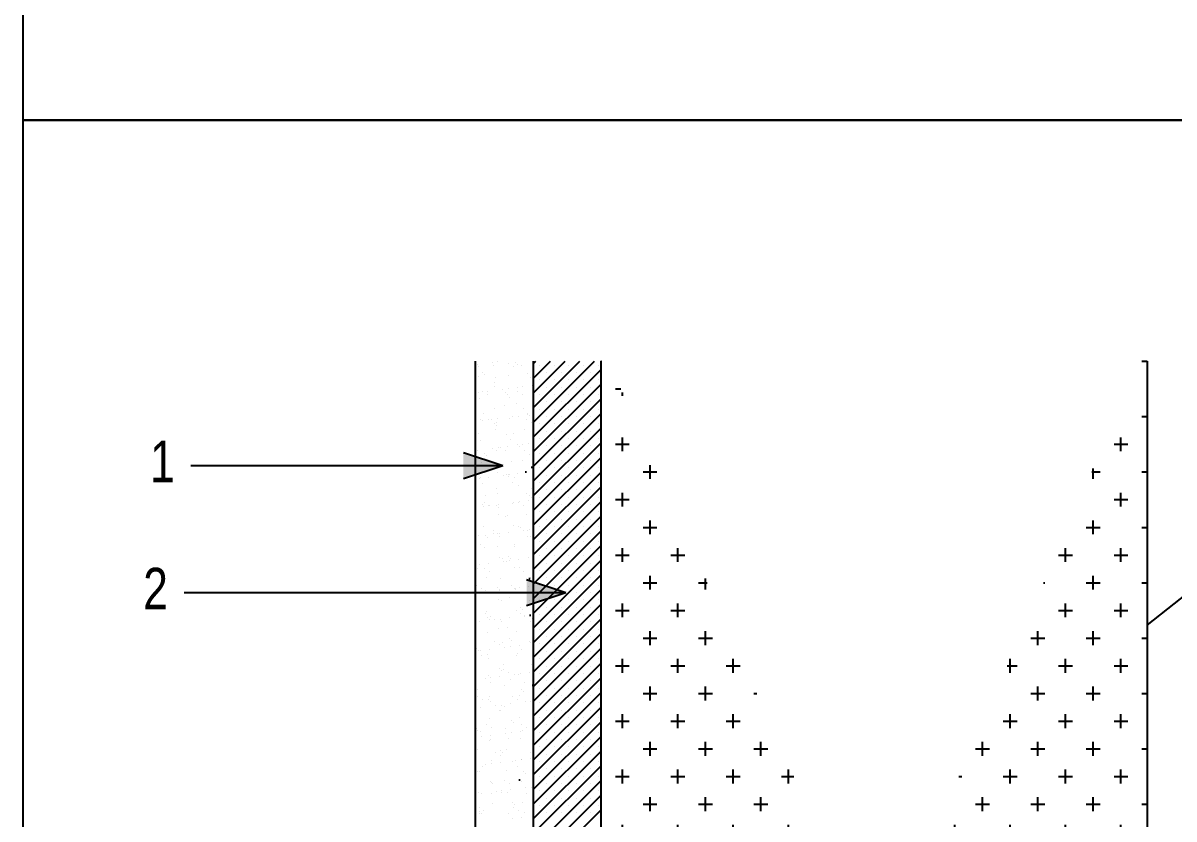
# Model space of a CAD drawing. Header units: millimetres. Extents: x 962 to 8486, y 785 to 4222.
# Drawn here: x 2521.2 to 2690.5, y 1861.4 to 1978.6 of the extents above; entities that cross this region are included whole.
import ezdxf

# ---------------------------------------------------------------- set-up
doc = ezdxf.new("R2010")
doc.units = ezdxf.units.MM
doc.linetypes.add('DASHED', pattern=[19.05, 12.7, -6.35])
doc.linetypes.add('SOLID_LINE', pattern=[0])
for name, color, linetype in [('AHAT', 3, 'Continuous'), ('KIRMIM', 1, 'Continuous'), ('MIMARI', 2, 'SOLID_LINE'), ('YAZI', 8, 'Continuous')]:
    doc.layers.add(name, color=color, linetype=linetype)
doc.styles.add('2', font='wturkce.shx', dxfattribs={"height": 0.2})

msp = doc.modelspace()

# ---------------------------------------------------------------- hatches: boundary and pattern name
at = {"layer": 'AHAT', "linetype": 'Continuous'}
h = msp.add_hatch(dxfattribs=at)
h.set_pattern_fill('AR-SAND,_I', color=256, scale=8.148699, style=2)
h.set_pattern_definition([(37.5, (-3886.193, -839.677), (-0.513314, 15.701106), [0, -12.386022, 0, -13.852788, 0, -13.241635]), (7.5, (-3886.193, -839.677), (14.42138, 22.99682), [0, -6.681933, 0, -11.163717, 0, -4.278067]), (327.5, (-3896.216, -839.677), (25.376204, 0.046114), [0, -4.07435, 0, -14.667658, 0, -19.149442]), (317.5, (-3896.216, -839.677), (24.49602, 7.151914), [0, -2.037175, 0, -9.615464, 0, -11.000743])])
edge = h.paths.add_edge_path()
edge.add_line((2587.705, 1752.772), (2596.239, 1752.772))
edge.add_line((2579.354, 1762.52), (2579.354, 1752.772))
edge.add_line((2579.354, 1762.52), (2587.705, 1762.52))
edge.add_line((2587.705, 1937.421), (2596.239, 1937.421))
edge.add_line((2579.354, 1752.772), (2587.705, 1752.772))
edge.add_line((2587.705, 1937.421), (2587.705, 1752.772))
edge.add_line((2596.239, 1937.421), (2596.239, 1753.001))
at = {"layer": 'KIRMIM', "linetype": 'Continuous'}
h = msp.add_hatch(dxfattribs=at)
h.set_pattern_fill('CROSS,_I', color=256, scale=16.297397, style=2)
h.set_pattern_definition([(0, (-3886.1927, -845.8342), (4.0743493, 4.0743493), [2.0371747, -6.111524]), (90, (-3885.174, -846.8528), (-4.0743493, 4.0743493), [2.0371747, -6.111524])])
edge = h.paths.add_edge_path()
edge.add_line((2686.552, 1931.264), (2686.552, 1751.38))
edge.add_line((2606.175, 1931.264), (2606.175, 1746.844))
at = {"layer": 'MIMARI', "linetype": 'Continuous'}
for points in [[(2585.973, 1915.341), (2585.973, 1911.492), (2591.749, 1913.417)], [(2595.248, 1896.633), (2595.248, 1892.784), (2601.024, 1894.709)]]:
    msp.add_hatch(color=256, dxfattribs=at).paths.add_polyline_path(points)

# ---------------------------------------------------------------- linework, layer by layer
at = {"layer": 'AHAT', "linetype": 'Continuous'}
for q in [(2710.223, 1908.7), (2686.552, 1691.168)]:
    msp.add_line((2686.552, 1889.978), q, dxfattribs=at)
at = {"layer": 'KIRMIM', "linetype": 'DASHED', "ltscale": 100}
for p, q in [((2587.705, 1928.798), (2587.705, 1752.772)), ((2596.239, 1928.798), (2596.239, 1753.001))]:
    msp.add_line(p, q, dxfattribs=at)
at = {"layer": 'MIMARI', "linetype": 'Continuous'}
for p, q in [((2587.962, 1928.379), (2587.962, 1928.379)), ((2590.175, 1928.67), (2590.175, 1928.67)), ((2591.024, 1928.782), (2591.024, 1928.782)), ((2592.601, 1928.413), (2592.601, 1928.413)), ((2593.673, 1928.627), (2593.673, 1928.627)), ((2596.239, 1926.264), (2598.772, 1928.798)), ((2596.239, 1924.104), (2600.933, 1928.798)), ((2596.239, 1921.943), (2603.094, 1928.798)), ((2596.239, 1919.782), (2605.254, 1928.798)), ((2596.239, 1928.425), (2596.611, 1928.798)), ((2686.552, 1928.798), (2686.552, 1757.537)), ((2588.213, 1927.966), (2588.213, 1927.966)), ((2588.773, 1927.197), (2588.773, 1927.197)), ((2589.074, 1926.921), (2589.074, 1926.921)), ((2590.397, 1928.191), (2590.397, 1928.191)), ((2593.288, 1927.975), (2593.288, 1927.975)), ((2593.973, 1928.352), (2593.973, 1928.352)), ((2594.566, 1928.171), (2594.566, 1928.171)), ((2595.391, 1927.052), (2595.391, 1927.052)), ((2596.239, 1917.621), (2606.175, 1927.558)), ((2597.138, 1928.244), (2597.138, 1928.244)), ((2598.218, 1927.163), (2598.218, 1927.163)), ((2599.299, 1928.244), (2599.299, 1928.244)), ((2600.379, 1927.163), (2600.379, 1927.163)), ((2601.459, 1928.244), (2601.459, 1928.244)), ((2602.54, 1927.163), (2602.54, 1927.163)), ((2603.62, 1928.244), (2603.62, 1928.244)), ((2604.7, 1927.163), (2604.7, 1927.163)), ((2605.781, 1928.244), (2605.781, 1928.244)), ((2588.199, 1926.504), (2588.199, 1926.504)), ((2590.492, 1925.622), (2590.492, 1925.622)), ((2590.5, 1925.051), (2590.5, 1925.051)), ((2590.687, 1926.39), (2590.687, 1926.39)), ((2592.601, 1926.663), (2592.601, 1926.663)), ((2594.669, 1925.031), (2594.669, 1925.031)), ((2595.762, 1926.399), (2595.762, 1926.399)), ((2596.065, 1925.226), (2596.065, 1925.226)), ((2596.239, 1915.461), (2606.175, 1925.397)), ((2597.138, 1926.083), (2597.138, 1926.083)), ((2598.218, 1925.003), (2598.218, 1925.003)), ((2599.299, 1926.083), (2599.299, 1926.083)), ((2600.379, 1925.003), (2600.379, 1925.003)), ((2601.459, 1926.083), (2601.459, 1926.083)), ((2602.54, 1925.003), (2602.54, 1925.003)), ((2603.62, 1926.083), (2603.62, 1926.083)), ((2604.7, 1925.003), (2604.7, 1925.003)), ((2605.781, 1926.083), (2605.781, 1926.083)), ((2588.139, 1924.182), (2588.139, 1924.182)), ((2588.302, 1923.364), (2588.302, 1923.364)), ((2588.842, 1924.323), (2588.842, 1924.323)), ((2589.464, 1924.357), (2589.464, 1924.357)), ((2589.529, 1923.885), (2589.529, 1923.885)), ((2591.678, 1924.648), (2591.678, 1924.648)), ((2592.114, 1924.136), (2592.114, 1924.136)), ((2592.414, 1923.86), (2592.414, 1923.86)), ((2592.526, 1924.76), (2592.526, 1924.76)), ((2592.703, 1923.523), (2592.703, 1923.523)), ((2593.851, 1924.934), (2593.851, 1924.934)), ((2593.917, 1924.332), (2593.917, 1924.332)), ((2594.605, 1923.894), (2594.605, 1923.894)), ((2597.138, 1923.922), (2597.138, 1923.922)), ((2599.299, 1923.922), (2599.299, 1923.922)), ((2601.459, 1923.922), (2601.459, 1923.922)), ((2603.62, 1923.922), (2603.62, 1923.922)), ((2605.781, 1923.922), (2605.781, 1923.922)), ((2590.602, 1921.911), (2590.602, 1921.911)), ((2592.003, 1922.309), (2592.003, 1922.309)), ((2593.832, 1922.561), (2593.832, 1922.561)), ((2594.771, 1921.891), (2594.771, 1921.891)), ((2596.239, 1913.3), (2606.175, 1923.236)), ((2597.138, 1921.761), (2597.138, 1921.761)), ((2598.218, 1922.842), (2598.218, 1922.842)), ((2599.299, 1921.761), (2599.299, 1921.761)), ((2600.379, 1922.842), (2600.379, 1922.842)), ((2601.459, 1921.761), (2601.459, 1921.761)), ((2602.54, 1922.842), (2602.54, 1922.842)), ((2603.62, 1921.761), (2603.62, 1921.761)), ((2604.7, 1922.842), (2604.7, 1922.842)), ((2605.781, 1921.761), (2605.781, 1921.761)), ((2588.404, 1920.224), (2588.404, 1920.224)), ((2588.794, 1920.049), (2588.794, 1920.049)), ((2588.933, 1921.131), (2588.933, 1921.131)), ((2589.642, 1920.161), (2589.642, 1920.161)), ((2590.158, 1920.242), (2590.158, 1920.242)), ((2590.967, 1920.335), (2590.967, 1920.335)), ((2592.806, 1920.382), (2592.806, 1920.382)), ((2593.181, 1920.627), (2593.181, 1920.627)), ((2594.029, 1920.738), (2594.029, 1920.738)), ((2595.233, 1920.251), (2595.233, 1920.251)), ((2595.354, 1920.913), (2595.354, 1920.913)), ((2595.454, 1921.075), (2595.454, 1921.075)), ((2595.754, 1920.8), (2595.754, 1920.8)), ((2596.239, 1911.139), (2606.175, 1921.075)), ((2598.218, 1920.681), (2598.218, 1920.681)), ((2600.379, 1920.681), (2600.379, 1920.681)), ((2602.54, 1920.681), (2602.54, 1920.681)), ((2604.7, 1920.681), (2604.7, 1920.681)), ((2588.244, 1918.218), (2588.244, 1918.218)), ((2590.555, 1919.644), (2590.555, 1919.644)), ((2590.705, 1918.77), (2590.705, 1918.77)), ((2590.845, 1919.804), (2590.845, 1919.804)), ((2590.855, 1919.369), (2590.855, 1919.369)), ((2593.32, 1918.228), (2593.32, 1918.228)), ((2594.874, 1918.75), (2594.874, 1918.75)), ((2595.921, 1919.813), (2595.921, 1919.813)), ((2596.239, 1908.978), (2606.175, 1918.915)), ((2597.138, 1919.601), (2597.138, 1919.601)), ((2598.218, 1918.52), (2598.218, 1918.52)), ((2599.299, 1919.601), (2599.299, 1919.601)), ((2600.379, 1918.52), (2600.379, 1918.52)), ((2601.459, 1919.601), (2601.459, 1919.601)), ((2602.54, 1918.52), (2602.54, 1918.52)), ((2603.62, 1919.601), (2603.62, 1919.601)), ((2604.7, 1918.52), (2604.7, 1918.52)), ((2605.781, 1919.601), (2605.781, 1919.601)), ((2588.507, 1917.084), (2588.507, 1917.084)), ((2592.273, 1918.07), (2592.273, 1918.07)), ((2592.909, 1917.242), (2592.909, 1917.242)), ((2593.895, 1916.584), (2593.895, 1916.584)), ((2594.683, 1916.605), (2594.683, 1916.605)), ((2595.532, 1916.716), (2595.532, 1916.716)), ((2596.239, 1906.818), (2606.175, 1916.754)), ((2597.138, 1917.44), (2597.138, 1917.44)), ((2599.299, 1917.44), (2599.299, 1917.44)), ((2601.459, 1917.44), (2601.459, 1917.44)), ((2603.62, 1917.44), (2603.62, 1917.44)), ((2605.781, 1917.44), (2605.781, 1917.44)), ((2591.749, 1913.417), (2585.973, 1915.341)), ((2588.083, 1915.736), (2588.083, 1915.736)), ((2588.996, 1915.153), (2588.996, 1915.153)), ((2589.296, 1914.878), (2589.296, 1914.878)), ((2590.296, 1916.027), (2590.296, 1916.027)), ((2590.808, 1915.63), (2590.808, 1915.63)), ((2591.145, 1916.139), (2591.145, 1916.139)), ((2591.474, 1916.161), (2591.474, 1916.161)), ((2592.162, 1915.723), (2592.162, 1915.723)), ((2592.47, 1916.313), (2592.47, 1916.313)), ((2594.196, 1916.308), (2594.196, 1916.308)), ((2594.977, 1915.61), (2594.977, 1915.61)), ((2595.613, 1915.009), (2595.613, 1915.009)), ((2597.138, 1915.279), (2597.138, 1915.279)), ((2598.218, 1916.36), (2598.218, 1916.36)), ((2599.299, 1915.279), (2599.299, 1915.279)), ((2600.379, 1916.36), (2600.379, 1916.36)), ((2601.459, 1915.279), (2601.459, 1915.279)), ((2602.54, 1916.36), (2602.54, 1916.36)), ((2603.62, 1915.279), (2603.62, 1915.279)), ((2604.7, 1916.36), (2604.7, 1916.36)), ((2605.781, 1915.279), (2605.781, 1915.279)), ((2591.749, 1913.417), (2545.884, 1913.417)), ((2591.749, 1913.417), (2585.973, 1911.492)), ((2588.61, 1913.943), (2588.61, 1913.943)), ((2589.561, 1914.137), (2589.561, 1914.137)), ((2590.714, 1913.579), (2590.714, 1913.579)), ((2593.011, 1914.102), (2593.011, 1914.102)), ((2594.636, 1914.147), (2594.636, 1914.147)), ((2596.239, 1904.657), (2606.175, 1914.593)), ((2598.218, 1914.199), (2598.218, 1914.199)), ((2600.379, 1914.199), (2600.379, 1914.199)), ((2602.54, 1914.199), (2602.54, 1914.199)), ((2604.7, 1914.199), (2604.7, 1914.199)), ((2587.715, 1912.07), (2587.715, 1912.07)), ((2588.26, 1911.539), (2588.26, 1911.539)), ((2588.403, 1911.632), (2588.403, 1911.632)), ((2589.585, 1911.714), (2589.585, 1911.714)), ((2590.91, 1912.49), (2590.91, 1912.49)), ((2591.799, 1912.005), (2591.799, 1912.005)), ((2592.336, 1912.092), (2592.336, 1912.092)), ((2592.637, 1911.817), (2592.637, 1911.817)), ((2592.647, 1912.117), (2592.647, 1912.117)), ((2592.791, 1912.08), (2592.791, 1912.08)), ((2593.478, 1911.642), (2593.478, 1911.642)), ((2593.972, 1912.291), (2593.972, 1912.291)), ((2595.079, 1912.47), (2595.079, 1912.47)), ((2596.186, 1912.583), (2596.186, 1912.583)), ((2596.239, 1902.496), (2606.175, 1912.432)), ((2597.138, 1913.118), (2597.138, 1913.118)), ((2598.218, 1912.038), (2598.218, 1912.038)), ((2599.299, 1913.118), (2599.299, 1913.118)), ((2600.379, 1912.038), (2600.379, 1912.038)), ((2601.459, 1913.118), (2601.459, 1913.118)), ((2602.54, 1912.038), (2602.54, 1912.038)), ((2603.62, 1913.118), (2603.62, 1913.118)), ((2604.7, 1912.038), (2604.7, 1912.038)), ((2605.781, 1913.118), (2605.781, 1913.118)), ((2587.738, 1910.387), (2587.738, 1910.387)), ((2588.712, 1910.803), (2588.712, 1910.803)), ((2590.877, 1910.056), (2590.877, 1910.056)), ((2593.114, 1910.962), (2593.114, 1910.962)), ((2594.055, 1910.518), (2594.055, 1910.518)), ((2595.952, 1910.066), (2595.952, 1910.066)), ((2596.239, 1900.335), (2606.175, 1910.272)), ((2597.138, 1910.958), (2597.138, 1910.958)), ((2598.218, 1909.877), (2598.218, 1909.877)), ((2599.299, 1910.958), (2599.299, 1910.958)), ((2600.379, 1909.877), (2600.379, 1909.877)), ((2601.459, 1910.958), (2601.459, 1910.958)), ((2602.54, 1909.877), (2602.54, 1909.877)), ((2603.62, 1910.958), (2603.62, 1910.958)), ((2604.7, 1909.877), (2604.7, 1909.877)), ((2605.781, 1910.958), (2605.781, 1910.958)), ((2589.155, 1909.087), (2589.155, 1909.087)), ((2591.013, 1909.35), (2591.013, 1909.35)), ((2594.15, 1908.095), (2594.15, 1908.095)), ((2595.182, 1909.33), (2595.182, 1909.33)), ((2595.475, 1908.27), (2595.475, 1908.27)), ((2595.677, 1909.031), (2595.677, 1909.031)), ((2595.977, 1908.756), (2595.977, 1908.756)), ((2596.239, 1898.175), (2606.175, 1908.111)), ((2597.138, 1908.797), (2597.138, 1908.797)), ((2599.299, 1908.797), (2599.299, 1908.797)), ((2601.459, 1908.797), (2601.459, 1908.797)), ((2603.62, 1908.797), (2603.62, 1908.797)), ((2605.781, 1908.797), (2605.781, 1908.797)), ((2588.815, 1907.663), (2588.815, 1907.663)), ((2588.915, 1907.406), (2588.915, 1907.406)), ((2589.032, 1907.989), (2589.032, 1907.989)), ((2589.719, 1907.551), (2589.719, 1907.551)), ((2589.763, 1907.518), (2589.763, 1907.518)), ((2590.778, 1907.601), (2590.778, 1907.601)), ((2591.078, 1907.326), (2591.078, 1907.326)), ((2591.088, 1907.692), (2591.088, 1907.692)), ((2593.217, 1907.822), (2593.217, 1907.822)), ((2593.302, 1907.984), (2593.302, 1907.984)), ((2594.107, 1907.999), (2594.107, 1907.999)), ((2594.794, 1907.561), (2594.794, 1907.561)), ((2597.138, 1906.636), (2597.138, 1906.636)), ((2598.218, 1907.717), (2598.218, 1907.717)), ((2599.299, 1906.636), (2599.299, 1906.636)), ((2600.379, 1907.717), (2600.379, 1907.717)), ((2601.459, 1906.636), (2601.459, 1906.636)), ((2602.54, 1907.717), (2602.54, 1907.717)), ((2603.62, 1906.636), (2603.62, 1906.636)), ((2604.7, 1907.717), (2604.7, 1907.717)), ((2605.781, 1906.636), (2605.781, 1906.636)), ((2591.116, 1906.209), (2591.116, 1906.209)), ((2592.193, 1905.975), (2592.193, 1905.975)), ((2592.496, 1906.027), (2592.496, 1906.027)), ((2593.319, 1904.681), (2593.319, 1904.681)), ((2595.285, 1906.189), (2595.285, 1906.189)), ((2596.239, 1896.014), (2606.175, 1905.95)), ((2598.218, 1905.556), (2598.218, 1905.556)), ((2600.379, 1905.556), (2600.379, 1905.556)), ((2602.54, 1905.556), (2602.54, 1905.556)), ((2604.7, 1905.556), (2604.7, 1905.556)), ((2588.204, 1903.093), (2588.204, 1903.093)), ((2588.918, 1904.523), (2588.918, 1904.523)), ((2589.219, 1903.11), (2589.219, 1903.11)), ((2590.348, 1903.908), (2590.348, 1903.908)), ((2590.417, 1903.384), (2590.417, 1903.384)), ((2591.035, 1903.47), (2591.035, 1903.47)), ((2591.218, 1903.069), (2591.218, 1903.069)), ((2591.266, 1903.496), (2591.266, 1903.496)), ((2592.591, 1903.67), (2592.591, 1903.67)), ((2594.118, 1904.54), (2594.118, 1904.54)), ((2594.418, 1904.265), (2594.418, 1904.265)), ((2594.804, 1903.962), (2594.804, 1903.962)), ((2595.387, 1903.049), (2595.387, 1903.049)), ((2595.423, 1903.917), (2595.423, 1903.917)), ((2595.652, 1904.073), (2595.652, 1904.073)), ((2595.836, 1902.966), (2595.836, 1902.966)), ((2596.11, 1903.48), (2596.11, 1903.48)), ((2596.239, 1893.853), (2606.175, 1903.789)), ((2597.138, 1904.475), (2597.138, 1904.475)), ((2598.218, 1903.395), (2598.218, 1903.395)), ((2599.299, 1904.475), (2599.299, 1904.475)), ((2600.379, 1903.395), (2600.379, 1903.395)), ((2601.459, 1904.475), (2601.459, 1904.475)), ((2602.54, 1903.395), (2602.54, 1903.395)), ((2603.62, 1904.475), (2603.62, 1904.475)), ((2604.7, 1903.395), (2604.7, 1903.395)), ((2605.781, 1904.475), (2605.781, 1904.475)), ((2588.434, 1901.885), (2588.434, 1901.885)), ((2589.02, 1901.383), (2589.02, 1901.383)), ((2589.519, 1902.835), (2589.519, 1902.835)), ((2590.937, 1901.535), (2590.937, 1901.535)), ((2593.422, 1901.541), (2593.422, 1901.541)), ((2593.509, 1901.894), (2593.509, 1901.894)), ((2596.239, 1891.692), (2606.175, 1901.629)), ((2597.138, 1902.315), (2597.138, 1902.315)), ((2599.299, 1902.315), (2599.299, 1902.315)), ((2601.459, 1902.315), (2601.459, 1902.315)), ((2603.62, 1902.315), (2603.62, 1902.315)), ((2605.781, 1902.315), (2605.781, 1902.315)), ((2591.321, 1899.929), (2591.321, 1899.929)), ((2591.664, 1899.827), (2591.664, 1899.827)), ((2592.559, 1900.049), (2592.559, 1900.049)), ((2592.859, 1899.774), (2592.859, 1899.774)), ((2594.093, 1899.648), (2594.093, 1899.648)), ((2595.49, 1899.909), (2595.49, 1899.909)), ((2597.138, 1900.154), (2597.138, 1900.154)), ((2598.218, 1901.234), (2598.218, 1901.234)), ((2599.299, 1900.154), (2599.299, 1900.154)), ((2600.379, 1901.234), (2600.379, 1901.234)), ((2601.459, 1900.154), (2601.459, 1900.154)), ((2602.54, 1901.234), (2602.54, 1901.234)), ((2603.62, 1900.154), (2603.62, 1900.154)), ((2604.7, 1901.234), (2604.7, 1901.234)), ((2605.781, 1900.154), (2605.781, 1900.154)), ((2587.96, 1898.343), (2587.96, 1898.343)), ((2588.381, 1898.896), (2588.381, 1898.896)), ((2589.123, 1898.242), (2589.123, 1898.242)), ((2589.706, 1899.071), (2589.706, 1899.071)), ((2591.92, 1899.362), (2591.92, 1899.362)), ((2592.351, 1899.389), (2592.351, 1899.389)), ((2592.768, 1899.474), (2592.768, 1899.474)), ((2593.525, 1898.401), (2593.525, 1898.401)), ((2594.277, 1898.474), (2594.277, 1898.474)), ((2596.239, 1889.532), (2606.175, 1899.468)), ((2597.138, 1897.993), (2597.138, 1897.993)), ((2598.218, 1899.074), (2598.218, 1899.074)), ((2599.299, 1897.993), (2599.299, 1897.993)), ((2600.379, 1899.074), (2600.379, 1899.074)), ((2601.459, 1897.993), (2601.459, 1897.993)), ((2602.54, 1899.074), (2602.54, 1899.074)), ((2603.62, 1897.993), (2603.62, 1897.993)), ((2604.7, 1899.074), (2604.7, 1899.074)), ((2605.781, 1897.993), (2605.781, 1897.993)), ((2589.378, 1897.044), (2589.378, 1897.044)), ((2589.75, 1897.804), (2589.75, 1897.804)), ((2591.424, 1896.789), (2591.424, 1896.789)), ((2594.825, 1897.813), (2594.825, 1897.813)), ((2601.024, 1894.709), (2595.248, 1896.633)), ((2595.593, 1896.769), (2595.593, 1896.769)), ((2595.899, 1896.988), (2595.899, 1896.988)), ((2596.2, 1896.713), (2596.2, 1896.713)), ((2596.239, 1887.371), (2606.175, 1897.307)), ((2598.218, 1896.913), (2598.218, 1896.913)), ((2600.379, 1896.913), (2600.379, 1896.913)), ((2602.54, 1896.913), (2602.54, 1896.913)), ((2604.7, 1896.913), (2604.7, 1896.913)), ((2601.024, 1894.709), (2544.872, 1894.709)), ((2587.905, 1895.737), (2587.905, 1895.737)), ((2588.592, 1895.299), (2588.592, 1895.299)), ((2589.036, 1894.763), (2589.036, 1894.763)), ((2589.226, 1895.102), (2589.226, 1895.102)), ((2589.884, 1894.875), (2589.884, 1894.875)), ((2591, 1895.558), (2591, 1895.558)), ((2591.209, 1895.049), (2591.209, 1895.049)), ((2591.301, 1895.282), (2591.301, 1895.282)), ((2592.98, 1895.746), (2592.98, 1895.746)), ((2593.423, 1895.341), (2593.423, 1895.341)), ((2593.627, 1895.261), (2593.627, 1895.261)), ((2593.668, 1895.308), (2593.668, 1895.308)), ((2594.271, 1895.452), (2594.271, 1895.452)), ((2601.024, 1894.709), (2595.248, 1892.784)), ((2595.596, 1895.627), (2595.596, 1895.627)), ((2596.239, 1885.21), (2606.175, 1895.146)), ((2597.138, 1895.832), (2597.138, 1895.832)), ((2598.218, 1894.752), (2598.218, 1894.752)), ((2599.299, 1895.832), (2599.299, 1895.832)), ((2600.379, 1894.752), (2600.379, 1894.752)), ((2601.459, 1895.832), (2601.459, 1895.832)), ((2602.54, 1894.752), (2602.54, 1894.752)), ((2603.62, 1895.832), (2603.62, 1895.832)), ((2604.7, 1894.752), (2604.7, 1894.752)), ((2605.781, 1895.832), (2605.781, 1895.832)), ((2591.066, 1893.723), (2591.066, 1893.723)), ((2591.526, 1893.649), (2591.526, 1893.649)), ((2592.718, 1893.983), (2592.718, 1893.983)), ((2595.695, 1893.629), (2595.695, 1893.629)), ((2596.142, 1893.732), (2596.142, 1893.732)), ((2596.239, 1883.049), (2606.175, 1892.986)), ((2597.138, 1893.672), (2597.138, 1893.672)), ((2599.299, 1893.672), (2599.299, 1893.672)), ((2601.459, 1893.672), (2601.459, 1893.672)), ((2603.62, 1893.672), (2603.62, 1893.672)), ((2605.781, 1893.672), (2605.781, 1893.672)), ((2587.819, 1892.553), (2587.819, 1892.553)), ((2589.221, 1891.656), (2589.221, 1891.656)), ((2589.328, 1891.962), (2589.328, 1891.962)), ((2589.909, 1891.218), (2589.909, 1891.218)), ((2593.73, 1892.12), (2593.73, 1892.12)), ((2594.297, 1891.665), (2594.297, 1891.665)), ((2594.341, 1892.497), (2594.341, 1892.497)), ((2594.641, 1892.221), (2594.641, 1892.221)), ((2594.925, 1891.319), (2594.925, 1891.319)), ((2594.984, 1891.227), (2594.984, 1891.227)), ((2595.773, 1891.43), (2595.773, 1891.43)), ((2597.138, 1891.511), (2597.138, 1891.511)), ((2598.218, 1892.591), (2598.218, 1892.591)), ((2599.299, 1891.511), (2599.299, 1891.511)), ((2600.379, 1892.591), (2600.379, 1892.591)), ((2601.459, 1891.511), (2601.459, 1891.511)), ((2602.54, 1892.591), (2602.54, 1892.591)), ((2603.62, 1891.511), (2603.62, 1891.511)), ((2604.7, 1892.591), (2604.7, 1892.591)), ((2605.781, 1891.511), (2605.781, 1891.511)), ((2588.325, 1890.45), (2588.325, 1890.45)), ((2589.441, 1891.066), (2589.441, 1891.066)), ((2589.742, 1890.791), (2589.742, 1890.791)), ((2590.538, 1890.741), (2590.538, 1890.741)), ((2591.16, 1889.492), (2591.16, 1889.492)), ((2591.387, 1890.853), (2591.387, 1890.853)), ((2591.629, 1890.508), (2591.629, 1890.508)), ((2592.383, 1889.642), (2592.383, 1889.642)), ((2592.711, 1891.027), (2592.711, 1891.027)), ((2595.798, 1890.488), (2595.798, 1890.488)), ((2596.059, 1890.922), (2596.059, 1890.922)), ((2596.239, 1880.889), (2606.175, 1890.825)), ((2598.218, 1890.431), (2598.218, 1890.431)), ((2600.379, 1890.431), (2600.379, 1890.431)), ((2602.54, 1890.431), (2602.54, 1890.431)), ((2604.7, 1890.431), (2604.7, 1890.431)), ((2589.431, 1888.822), (2589.431, 1888.822)), ((2592.782, 1888.005), (2592.782, 1888.005)), ((2593.082, 1887.73), (2593.082, 1887.73)), ((2593.833, 1888.98), (2593.833, 1888.98)), ((2596.239, 1878.728), (2606.175, 1888.664)), ((2597.138, 1889.35), (2597.138, 1889.35)), ((2598.218, 1888.27), (2598.218, 1888.27)), ((2599.299, 1889.35), (2599.299, 1889.35)), ((2600.379, 1888.27), (2600.379, 1888.27)), ((2601.459, 1889.35), (2601.459, 1889.35)), ((2602.54, 1888.27), (2602.54, 1888.27)), ((2603.62, 1889.35), (2603.62, 1889.35)), ((2604.7, 1888.27), (2604.7, 1888.27)), ((2605.781, 1889.35), (2605.781, 1889.35)), ((2587.883, 1886.575), (2587.883, 1886.575)), ((2588.183, 1886.3), (2588.183, 1886.3)), ((2588.502, 1886.253), (2588.502, 1886.253)), ((2589.827, 1886.428), (2589.827, 1886.428)), ((2590.538, 1887.575), (2590.538, 1887.575)), ((2591.225, 1887.137), (2591.225, 1887.137)), ((2591.732, 1887.368), (2591.732, 1887.368)), ((2592.041, 1886.719), (2592.041, 1886.719)), ((2592.889, 1886.831), (2592.889, 1886.831)), ((2594.214, 1887.005), (2594.214, 1887.005)), ((2594.5, 1886.431), (2594.5, 1886.431)), ((2595.613, 1887.584), (2595.613, 1887.584)), ((2595.901, 1887.348), (2595.901, 1887.348)), ((2596.239, 1876.567), (2606.175, 1886.503)), ((2597.138, 1887.189), (2597.138, 1887.189)), ((2598.218, 1886.109), (2598.218, 1886.109)), ((2599.299, 1887.189), (2599.299, 1887.189)), ((2600.379, 1886.109), (2600.379, 1886.109)), ((2601.459, 1887.189), (2601.459, 1887.189)), ((2602.54, 1886.109), (2602.54, 1886.109)), ((2603.62, 1887.189), (2603.62, 1887.189)), ((2604.7, 1886.109), (2604.7, 1886.109)), ((2605.781, 1887.189), (2605.781, 1887.189)), ((2588.624, 1885.552), (2588.624, 1885.552)), ((2589.534, 1885.681), (2589.534, 1885.681)), ((2589.601, 1885.001), (2589.601, 1885.001)), ((2593.699, 1885.561), (2593.699, 1885.561)), ((2593.935, 1885.84), (2593.935, 1885.84)), ((2596.122, 1884.945), (2596.122, 1884.945)), ((2596.239, 1874.406), (2606.175, 1884.343)), ((2597.138, 1885.029), (2597.138, 1885.029)), ((2599.299, 1885.029), (2599.299, 1885.029)), ((2601.459, 1885.029), (2601.459, 1885.029)), ((2603.62, 1885.029), (2603.62, 1885.029)), ((2605.781, 1885.029), (2605.781, 1885.029)), ((2591.223, 1883.514), (2591.223, 1883.514)), ((2591.523, 1883.239), (2591.523, 1883.239)), ((2591.834, 1884.228), (2591.834, 1884.228)), ((2591.854, 1883.494), (2591.854, 1883.494)), ((2592.541, 1883.056), (2592.541, 1883.056)), ((2593.543, 1882.698), (2593.543, 1882.698)), ((2594.038, 1882.7), (2594.038, 1882.7)), ((2594.392, 1882.809), (2594.392, 1882.809)), ((2595.717, 1882.984), (2595.717, 1882.984)), ((2596.003, 1884.208), (2596.003, 1884.208)), ((2597.138, 1882.868), (2597.138, 1882.868)), ((2598.218, 1883.948), (2598.218, 1883.948)), ((2599.299, 1882.868), (2599.299, 1882.868)), ((2600.379, 1883.948), (2600.379, 1883.948)), ((2601.459, 1882.868), (2601.459, 1882.868)), ((2602.54, 1883.948), (2602.54, 1883.948)), ((2603.62, 1882.868), (2603.62, 1882.868)), ((2604.7, 1883.948), (2604.7, 1883.948)), ((2605.781, 1882.868), (2605.781, 1882.868)), ((2589.157, 1882.12), (2589.157, 1882.12)), ((2589.636, 1882.541), (2589.636, 1882.541)), ((2589.94, 1881.471), (2589.94, 1881.471)), ((2590.005, 1882.232), (2590.005, 1882.232)), ((2591.33, 1882.406), (2591.33, 1882.406)), ((2591.937, 1881.088), (2591.937, 1881.088)), ((2592.941, 1881.94), (2592.941, 1881.94)), ((2595.015, 1881.48), (2595.015, 1881.48)), ((2596.106, 1881.068), (2596.106, 1881.068)), ((2596.239, 1872.246), (2606.175, 1882.182)), ((2598.218, 1881.788), (2598.218, 1881.788)), ((2600.379, 1881.788), (2600.379, 1881.788)), ((2602.54, 1881.788), (2602.54, 1881.788)), ((2604.7, 1881.788), (2604.7, 1881.788)), ((2588.042, 1880.509), (2588.042, 1880.509)), ((2588.095, 1879.404), (2588.095, 1879.404)), ((2589.739, 1879.401), (2589.739, 1879.401)), ((2593.17, 1879.413), (2593.17, 1879.413)), ((2594.141, 1879.56), (2594.141, 1879.56)), ((2594.563, 1880.453), (2594.563, 1880.453)), ((2594.864, 1880.178), (2594.864, 1880.178)), ((2596.239, 1870.085), (2606.175, 1880.021)), ((2597.138, 1880.707), (2597.138, 1880.707)), ((2598.218, 1879.627), (2598.218, 1879.627)), ((2599.299, 1880.707), (2599.299, 1880.707)), ((2600.379, 1879.627), (2600.379, 1879.627)), ((2601.459, 1880.707), (2601.459, 1880.707)), ((2602.54, 1879.627), (2602.54, 1879.627)), ((2603.62, 1880.707), (2603.62, 1880.707)), ((2604.7, 1879.627), (2604.7, 1879.627)), ((2605.781, 1880.707), (2605.781, 1880.707)), ((2587.774, 1877.893), (2587.774, 1877.893)), ((2588.446, 1877.807), (2588.446, 1877.807)), ((2588.782, 1878.966), (2588.782, 1878.966)), ((2589.664, 1879.023), (2589.664, 1879.023)), ((2589.964, 1878.748), (2589.964, 1878.748)), ((2590.659, 1878.098), (2590.659, 1878.098)), ((2591.507, 1878.21), (2591.507, 1878.21)), ((2592.04, 1877.947), (2592.04, 1877.947)), ((2592.832, 1878.384), (2592.832, 1878.384)), ((2593.857, 1878.975), (2593.857, 1878.975)), ((2595.046, 1878.676), (2595.046, 1878.676)), ((2595.894, 1878.787), (2595.894, 1878.787)), ((2596.209, 1877.927), (2596.209, 1877.927)), ((2596.239, 1867.924), (2606.175, 1877.86)), ((2597.138, 1878.546), (2597.138, 1878.546)), ((2599.299, 1878.546), (2599.299, 1878.546)), ((2601.459, 1878.546), (2601.459, 1878.546)), ((2603.62, 1878.546), (2603.62, 1878.546)), ((2605.781, 1878.546), (2605.781, 1878.546)), ((2589.842, 1876.261), (2589.842, 1876.261)), ((2591.256, 1877.39), (2591.256, 1877.39)), ((2591.382, 1877.448), (2591.382, 1877.448)), ((2593.004, 1875.962), (2593.004, 1875.962)), ((2594.243, 1876.419), (2594.243, 1876.419)), ((2597.138, 1876.386), (2597.138, 1876.386)), ((2598.218, 1877.466), (2598.218, 1877.466)), ((2599.299, 1876.386), (2599.299, 1876.386)), ((2600.379, 1877.466), (2600.379, 1877.466)), ((2601.459, 1876.386), (2601.459, 1876.386)), ((2602.54, 1877.466), (2602.54, 1877.466)), ((2603.62, 1876.386), (2603.62, 1876.386)), ((2604.7, 1877.466), (2604.7, 1877.466)), ((2605.781, 1876.386), (2605.781, 1876.386)), ((2587.876, 1874.753), (2587.876, 1874.753)), ((2588.105, 1874.532), (2588.105, 1874.532)), ((2588.406, 1874.256), (2588.406, 1874.256)), ((2589.411, 1875.323), (2589.411, 1875.323)), ((2590.098, 1874.885), (2590.098, 1874.885)), ((2592.142, 1874.807), (2592.142, 1874.807)), ((2593.01, 1874.188), (2593.01, 1874.188)), ((2593.305, 1875.687), (2593.305, 1875.687)), ((2594.335, 1874.362), (2594.335, 1874.362)), ((2594.486, 1875.332), (2594.486, 1875.332)), ((2594.723, 1874.388), (2594.723, 1874.388)), ((2595.173, 1874.894), (2595.173, 1874.894)), ((2596.239, 1865.763), (2606.175, 1875.7)), ((2597.138, 1874.225), (2597.138, 1874.225)), ((2598.218, 1875.305), (2598.218, 1875.305)), ((2599.299, 1874.225), (2599.299, 1874.225)), ((2600.379, 1875.305), (2600.379, 1875.305)), ((2601.459, 1874.225), (2601.459, 1874.225)), ((2602.54, 1875.305), (2602.54, 1875.305)), ((2603.62, 1874.225), (2603.62, 1874.225)), ((2604.7, 1875.305), (2604.7, 1875.305)), ((2605.781, 1874.225), (2605.781, 1874.225)), ((2587.775, 1873.499), (2587.775, 1873.499)), ((2588.623, 1873.61), (2588.623, 1873.61)), ((2589.823, 1872.957), (2589.823, 1872.957)), ((2589.944, 1873.121), (2589.944, 1873.121)), ((2589.948, 1873.785), (2589.948, 1873.785)), ((2592.162, 1874.076), (2592.162, 1874.076)), ((2592.572, 1873.309), (2592.572, 1873.309)), ((2594.346, 1873.279), (2594.346, 1873.279)), ((2596.239, 1863.603), (2606.175, 1873.539)), ((2598.218, 1873.145), (2598.218, 1873.145)), ((2600.379, 1873.145), (2600.379, 1873.145)), ((2602.54, 1873.145), (2602.54, 1873.145)), ((2604.7, 1873.145), (2604.7, 1873.145)), ((2587.979, 1871.613), (2587.979, 1871.613)), ((2590.727, 1871.242), (2590.727, 1871.242)), ((2591.414, 1870.804), (2591.414, 1870.804)), ((2591.446, 1871.471), (2591.446, 1871.471)), ((2591.746, 1871.196), (2591.746, 1871.196)), ((2592.245, 1871.667), (2592.245, 1871.667)), ((2595.802, 1871.251), (2595.802, 1871.251)), ((2596.239, 1861.442), (2606.175, 1871.378)), ((2597.138, 1872.064), (2597.138, 1872.064)), ((2598.218, 1870.984), (2598.218, 1870.984)), ((2599.299, 1872.064), (2599.299, 1872.064)), ((2600.379, 1870.984), (2600.379, 1870.984)), ((2601.459, 1872.064), (2601.459, 1872.064)), ((2602.54, 1870.984), (2602.54, 1870.984)), ((2603.62, 1872.064), (2603.62, 1872.064)), ((2604.7, 1870.984), (2604.7, 1870.984)), ((2605.781, 1872.064), (2605.781, 1872.064)), ((2588.813, 1869.218), (2588.813, 1869.218)), ((2589.278, 1869.477), (2589.278, 1869.477)), ((2590.047, 1869.98), (2590.047, 1869.98)), ((2590.126, 1869.589), (2590.126, 1869.589)), ((2591.451, 1869.763), (2591.451, 1869.763)), ((2593.164, 1869.896), (2593.164, 1869.896)), ((2593.664, 1870.055), (2593.664, 1870.055)), ((2593.889, 1869.228), (2593.889, 1869.228)), ((2594.449, 1870.139), (2594.449, 1870.139)), ((2594.513, 1870.166), (2594.513, 1870.166)), ((2595.838, 1870.341), (2595.838, 1870.341)), ((2596.239, 1859.281), (2606.175, 1869.217)), ((2597.138, 1869.903), (2597.138, 1869.903)), ((2599.299, 1869.903), (2599.299, 1869.903)), ((2601.459, 1869.903), (2601.459, 1869.903)), ((2603.62, 1869.903), (2603.62, 1869.903)), ((2605.781, 1869.903), (2605.781, 1869.903)), ((2588.082, 1868.472), (2588.082, 1868.472)), ((2588.265, 1868.466), (2588.265, 1868.466)), ((2592.348, 1868.527), (2592.348, 1868.527)), ((2594.786, 1868.41), (2594.786, 1868.41)), ((2595.086, 1868.135), (2595.086, 1868.135)), ((2597.138, 1867.743), (2597.138, 1867.743)), ((2598.218, 1868.823), (2598.218, 1868.823)), ((2599.299, 1867.743), (2599.299, 1867.743)), ((2600.379, 1868.823), (2600.379, 1868.823)), ((2601.459, 1867.743), (2601.459, 1867.743)), ((2602.54, 1868.823), (2602.54, 1868.823)), ((2603.62, 1867.743), (2603.62, 1867.743)), ((2604.7, 1868.823), (2604.7, 1868.823)), ((2605.781, 1867.743), (2605.781, 1867.743)), ((2589.887, 1866.98), (2589.887, 1866.98)), ((2590.15, 1866.84), (2590.15, 1866.84)), ((2590.187, 1866.704), (2590.187, 1866.704)), ((2592.043, 1867.16), (2592.043, 1867.16)), ((2592.731, 1866.723), (2592.731, 1866.723)), ((2592.953, 1865.741), (2592.953, 1865.741)), ((2594.551, 1866.999), (2594.551, 1866.999)), ((2595.167, 1866.033), (2595.167, 1866.033)), ((2596.015, 1866.144), (2596.015, 1866.144)), ((2596.239, 1857.12), (2606.175, 1867.057)), ((2598.218, 1866.662), (2598.218, 1866.662)), ((2600.379, 1866.662), (2600.379, 1866.662)), ((2602.54, 1866.662), (2602.54, 1866.662)), ((2604.7, 1866.662), (2604.7, 1866.662)), ((2588.184, 1865.332), (2588.184, 1865.332)), ((2588.566, 1865.164), (2588.566, 1865.164)), ((2590.13, 1865.137), (2590.13, 1865.137)), ((2590.78, 1865.455), (2590.78, 1865.455)), ((2591.605, 1865.405), (2591.605, 1865.405)), ((2591.628, 1865.567), (2591.628, 1865.567)), ((2592.45, 1865.387), (2592.45, 1865.387)), ((2595.205, 1865.146), (2595.205, 1865.146)), ((2596.239, 1854.96), (2606.175, 1864.896)), ((2597.138, 1865.582), (2597.138, 1865.582)), ((2598.218, 1864.502), (2598.218, 1864.502)), ((2599.299, 1865.582), (2599.299, 1865.582)), ((2600.379, 1864.502), (2600.379, 1864.502)), ((2601.459, 1865.582), (2601.459, 1865.582)), ((2602.54, 1864.502), (2602.54, 1864.502)), ((2603.62, 1865.582), (2603.62, 1865.582)), ((2604.7, 1864.502), (2604.7, 1864.502)), ((2605.781, 1865.582), (2605.781, 1865.582)), ((2588.284, 1863.07), (2588.284, 1863.07)), ((2588.328, 1862.488), (2588.328, 1862.488)), ((2588.972, 1862.632), (2588.972, 1862.632)), ((2590.252, 1863.7), (2590.252, 1863.7)), ((2593.227, 1863.919), (2593.227, 1863.919)), ((2593.36, 1863.079), (2593.36, 1863.079)), ((2593.528, 1863.643), (2593.528, 1863.643)), ((2594.047, 1862.642), (2594.047, 1862.642)), ((2594.654, 1863.858), (2594.654, 1863.858)), ((2594.945, 1862.344), (2594.945, 1862.344)), ((2596.239, 1852.799), (2606.175, 1862.735)), ((2597.138, 1863.421), (2597.138, 1863.421)), ((2598.218, 1862.341), (2598.218, 1862.341)), ((2599.299, 1863.421), (2599.299, 1863.421)), ((2600.379, 1862.341), (2600.379, 1862.341)), ((2601.459, 1863.421), (2601.459, 1863.421)), ((2602.54, 1862.341), (2602.54, 1862.341)), ((2603.62, 1863.421), (2603.62, 1863.421)), ((2604.7, 1862.341), (2604.7, 1862.341)), ((2605.781, 1863.421), (2605.781, 1863.421)), ((2588.287, 1862.192), (2588.287, 1862.192)), ((2588.628, 1862.213), (2588.628, 1862.213)), ((2592.553, 1862.246), (2592.553, 1862.246)), ((2593.131, 1861.545), (2593.131, 1861.545)), ((2594.456, 1861.719), (2594.456, 1861.719))]:
    msp.add_line(p, q, dxfattribs=at)
at = {"layer": 'MIMARI', "linetype": 'DASHED', "ltscale": 100}
msp.add_line((2606.175, 1928.798), (2606.175, 1753.001), dxfattribs=at)
at = {"layer": 'YAZI'}
for points in [[(2521.181, 2418.384), (2930.833, 2418.384), (2930.833, 1964.261), (2521.181, 1964.261)], [(2521.181, 1964.261), (2930.833, 1964.261), (2930.833, 1499.676), (2521.181, 1499.676)]]:
    msp.add_lwpolyline(points, close=True, dxfattribs=at)

# ---------------------------------------------------------------- texts
at = {"layer": 'YAZI', "linetype": 'Continuous', "style": '2', "width": 0.8}
for s, p in [('1', (2539.869, 1911)), ('2', (2538.858, 1892.292))]:
    msp.add_text(s, height=6.112, dxfattribs=at).set_placement(p)

doc.saveas('drawing.dxf')
